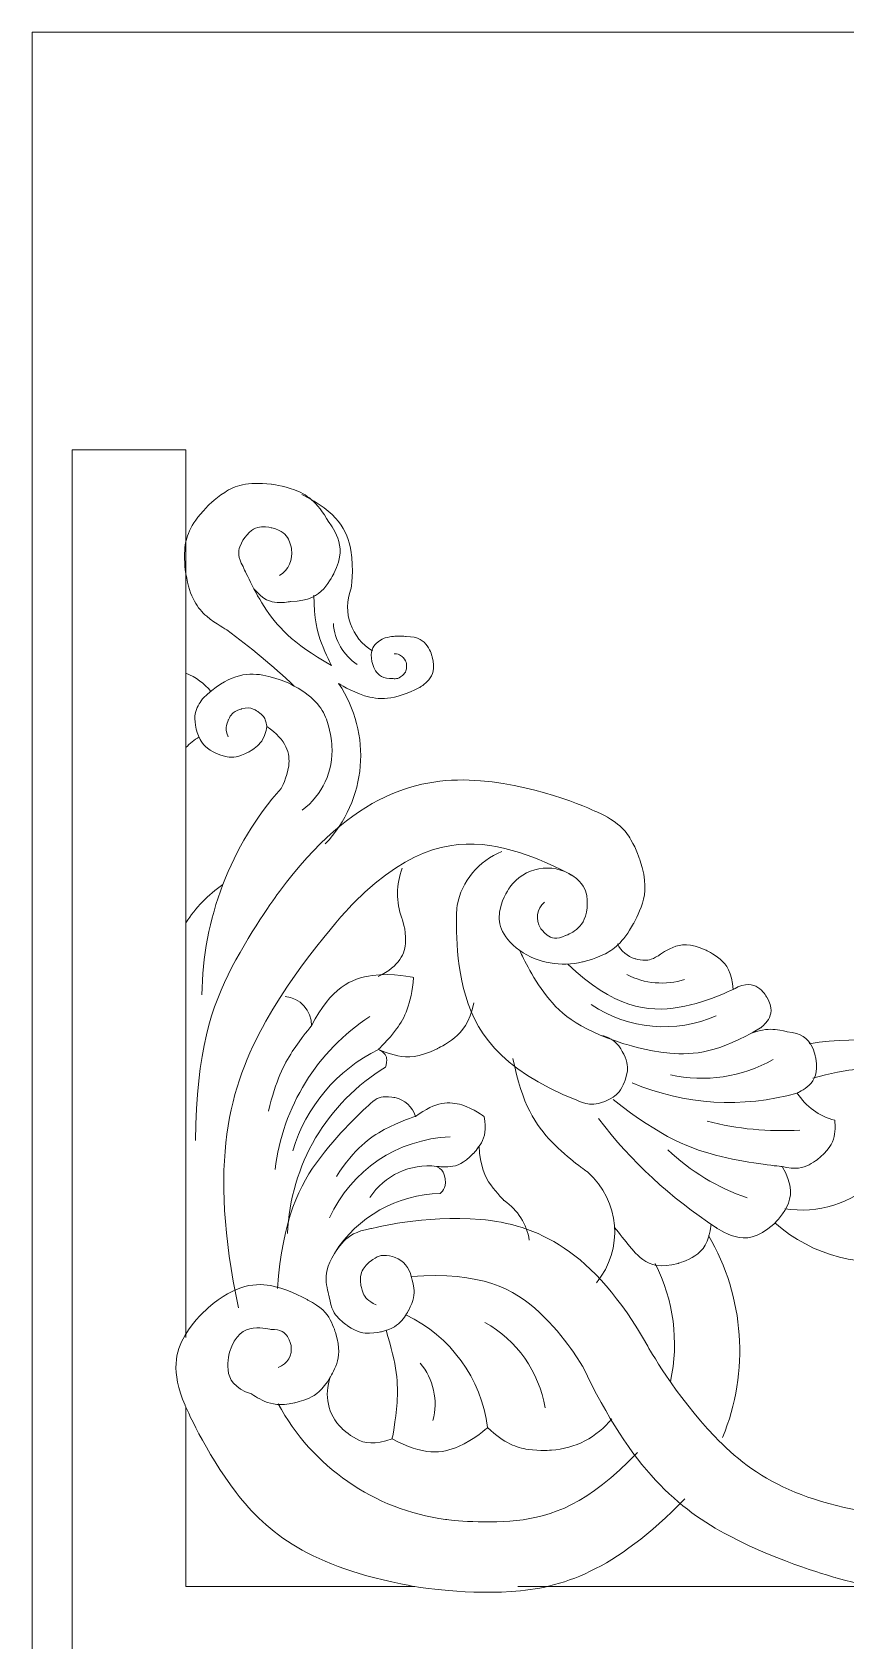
# Model space of a CAD drawing. Header units: millimetres. Extents: x 4881 to 5125, y 4052 to 4315.
# Drawn here: x 4880.7 to 4921.2, y 4235.3 to 4315.4 of the extents above; entities that cross this region are included whole.
import ezdxf

# ---------------------------------------------------------------- set-up
doc = ezdxf.new("R2010")
doc.units = ezdxf.units.MM
doc.header["$MEASUREMENT"] = 0
doc.layers.add('Layer 1', color=18, linetype='Continuous', true_color=0x000000)

msp = doc.modelspace()

# ---------------------------------------------------------------- linework, layer by layer
at = {"layer": 'Layer 1', "color": 1, "lineweight": 9, "true_color": 0xff0000}
for points, knots in [([(4880.691, 4315.415), (4880.691, 4315.415), (5124.691, 4315.415), (5124.691, 4315.415), (5124.691, 4315.415), (5124.691, 4315.415), (5124.691, 4284.915), (5124.691, 4254.415), (5124.691, 4193.415), (5124.691, 4193.415), (5124.691, 4193.415), (5124.691, 4193.415), (5063.691, 4193.415), (5002.691, 4193.415), (4880.691, 4193.415), (4880.691, 4193.415), (4880.691, 4193.415), (4880.691, 4193.415), (4880.691, 4223.915), (4880.691, 4254.415), (4880.691, 4315.415), (4880.691, 4315.415)], [0, 0, 0, 0, 0.142857, 0.142857, 0.142857, 0.285714, 0.285714, 0.285714, 0.428571, 0.428571, 0.428571, 0.571429, 0.571429, 0.571429, 0.714286, 0.714286, 0.714286, 0.857143, 0.857143, 0.857143, 1, 1, 1, 1]), ([(5056.325, 4237.97), (5056.325, 4237.97), (5077.032, 4237.97), (5077.032, 4237.97), (5077.032, 4237.97), (5077.032, 4237.97), (5077.032, 4242.806), (5077.032, 4247.643), (5077.032, 4257.317), (5077.032, 4257.317), (5077.032, 4257.317), (5077.032, 4257.317), (5078.447, 4257.317), (5079.861, 4257.317), (5082.691, 4257.317), (5082.691, 4257.317), (5082.691, 4257.317), (5082.691, 4257.317), (5082.691, 4251.065), (5082.691, 4244.813), (5082.691, 4232.31), (5082.691, 4232.31), (5082.691, 4232.31), (5082.691, 4232.31), (5076.1, 4232.31), (5069.508, 4232.31), (5056.325, 4232.31), (5056.325, 4232.31), (5056.325, 4232.31), (5056.325, 4232.31), (5012.917, 4232.31), (4969.508, 4232.31), (4882.691, 4232.31), (4882.691, 4232.31), (4882.691, 4232.31), (4882.691, 4232.31), (4882.691, 4247.883), (4882.691, 4263.457), (4882.691, 4294.603), (4882.691, 4294.603), (4882.691, 4294.603), (4882.691, 4294.603), (4884.106, 4294.603), (4885.521, 4294.603), (4888.351, 4294.603), (4888.351, 4294.603), (4888.351, 4294.603), (4888.351, 4294.603), (4888.351, 4283.547), (4888.351, 4272.49), (4888.351, 4250.378), (4888.351, 4250.378)], [0, 0, 0, 0, 0.055556, 0.055556, 0.055556, 0.111111, 0.111111, 0.111111, 0.166667, 0.166667, 0.166667, 0.222222, 0.222222, 0.222222, 0.277778, 0.277778, 0.277778, 0.333333, 0.333333, 0.333333, 0.388889, 0.388889, 0.388889, 0.444444, 0.444444, 0.444444, 0.5, 0.5, 0.5, 0.555556, 0.555556, 0.555556, 0.611111, 0.611111, 0.611111, 0.666667, 0.666667, 0.666667, 0.722222, 0.722222, 0.722222, 0.777778, 0.777778, 0.777778, 0.833333, 0.833333, 0.833333, 0.888889, 0.888889, 0.888889, 1, 1, 1, 1]), ([(4893.752, 4282.836), (4892.68, 4283.83), (4891.555, 4284.767), (4890.382, 4285.641), (4890.382, 4285.641), (4889.844, 4285.918), (4889.386, 4286.315), (4888.928, 4286.712), (4888.552, 4287.228), (4888.349, 4288.423), (4888.349, 4288.423), (4888.248, 4289.02), (4888.291, 4289.625), (4888.334, 4290.229), (4888.52, 4290.84), (4889.355, 4291.718), (4889.355, 4291.718), (4889.773, 4292.158), (4890.282, 4292.486), (4890.791, 4292.814), (4891.391, 4293.032), (4892.595, 4292.891), (4892.595, 4292.891), (4893.197, 4292.82), (4893.765, 4292.61), (4894.333, 4292.4), (4894.868, 4292.05), (4895.477, 4291.002), (4895.477, 4291.002), (4895.754, 4290.633), (4895.916, 4290.201), (4896.079, 4289.77), (4896.126, 4289.276), (4895.725, 4288.444), (4895.725, 4288.444), (4895.524, 4288.029), (4895.215, 4287.686), (4894.906, 4287.344), (4894.49, 4287.075), (4893.567, 4287.049), (4893.567, 4287.049), (4893.236, 4286.976), (4892.898, 4286.997), (4892.559, 4287.017), (4892.214, 4287.132), (4891.772, 4287.646)], [0, 0, 0, 0, 0.0625, 0.0625, 0.0625, 0.125, 0.125, 0.125, 0.1875, 0.1875, 0.1875, 0.25, 0.25, 0.25, 0.3125, 0.3125, 0.3125, 0.375, 0.375, 0.375, 0.4375, 0.4375, 0.4375, 0.5, 0.5, 0.5, 0.5625, 0.5625, 0.5625, 0.625, 0.625, 0.625, 0.6875, 0.6875, 0.6875, 0.75, 0.75, 0.75, 0.8125, 0.8125, 0.8125, 0.875, 0.875, 0.875, 1, 1, 1, 1]), ([(4897.653, 4284.588), (4896.591, 4285.213), (4896.135, 4286.514), (4896.572, 4287.667), (4896.572, 4287.667), (4896.736, 4288.637), (4896.569, 4289.602), (4896.401, 4290.567), (4895.902, 4291.528), (4894.124, 4292.371)], [0, 0, 0, 0, 0.25, 0.25, 0.25, 0.5, 0.5, 0.5, 1, 1, 1, 1]), ([(4893.019, 4288.343), (4893.462, 4288.622), (4893.696, 4289.138), (4893.613, 4289.655), (4893.613, 4289.655), (4893.572, 4289.913), (4893.455, 4290.147), (4893.338, 4290.381), (4893.147, 4290.589), (4892.638, 4290.715), (4892.638, 4290.715), (4892.384, 4290.777), (4892.123, 4290.761), (4891.863, 4290.745), (4891.596, 4290.65), (4891.282, 4290.231), (4891.282, 4290.231), (4891.125, 4290.021), (4891.038, 4289.775), (4890.951, 4289.529), (4890.934, 4289.246), (4891.197, 4288.793), (4891.197, 4288.793), (4891.64, 4287.752), (4892.248, 4286.798), (4892.856, 4285.844), (4893.628, 4284.978), (4895.597, 4283.861), (4895.597, 4283.861), (4895.318, 4284.405), (4895.103, 4284.977), (4894.889, 4285.549), (4894.739, 4286.15), (4894.721, 4287.371)], [0, 0, 0, 0, 0.083333, 0.083333, 0.083333, 0.166667, 0.166667, 0.166667, 0.25, 0.25, 0.25, 0.333333, 0.333333, 0.333333, 0.416667, 0.416667, 0.416667, 0.5, 0.5, 0.5, 0.583333, 0.583333, 0.583333, 0.666667, 0.666667, 0.666667, 0.75, 0.75, 0.75, 0.833333, 0.833333, 0.833333, 1, 1, 1, 1]), ([(4895.291, 4274.966), (4897.366, 4277.143), (4897.646, 4280.468), (4895.959, 4282.959), (4895.959, 4282.959), (4896.566, 4282.569), (4897.253, 4282.355), (4897.94, 4282.142), (4898.708, 4282.104), (4899.992, 4282.76), (4899.992, 4282.76), (4900.256, 4282.915), (4900.454, 4283.148), (4900.651, 4283.382), (4900.78, 4283.693), (4900.625, 4284.286), (4900.625, 4284.286), (4900.547, 4284.583), (4900.375, 4284.836), (4900.204, 4285.088), (4899.939, 4285.297), (4899.326, 4285.307), (4899.326, 4285.307), (4899.15, 4285.321), (4898.973, 4285.322), (4898.797, 4285.323), (4898.62, 4285.311), (4898.275, 4285.236), (4898.275, 4285.236), (4898.036, 4285.145), (4897.848, 4284.975), (4897.659, 4284.804), (4897.52, 4284.555), (4897.618, 4284.054), (4897.618, 4284.054), (4897.667, 4283.803), (4897.802, 4283.588), (4897.938, 4283.373), (4898.16, 4283.194), (4898.67, 4283.205), (4898.67, 4283.205), (4898.755, 4283.197), (4898.839, 4283.207), (4898.923, 4283.217), (4899.006, 4283.245), (4899.134, 4283.356), (4899.134, 4283.356), (4899.198, 4283.412), (4899.248, 4283.48), (4899.299, 4283.547), (4899.338, 4283.627), (4899.345, 4283.796), (4899.345, 4283.796), (4899.349, 4283.88), (4899.336, 4283.964), (4899.322, 4284.047), (4899.291, 4284.13), (4899.175, 4284.253), (4899.175, 4284.253), (4899.116, 4284.314), (4899.047, 4284.362), (4898.977, 4284.41), (4898.896, 4284.445), (4898.727, 4284.446)], [0, 0, 0, 0, 0.045455, 0.045455, 0.045455, 0.090909, 0.090909, 0.090909, 0.136364, 0.136364, 0.136364, 0.181818, 0.181818, 0.181818, 0.227273, 0.227273, 0.227273, 0.272727, 0.272727, 0.272727, 0.318182, 0.318182, 0.318182, 0.363636, 0.363636, 0.363636, 0.409091, 0.409091, 0.409091, 0.454545, 0.454545, 0.454545, 0.5, 0.5, 0.5, 0.545455, 0.545455, 0.545455, 0.590909, 0.590909, 0.590909, 0.636364, 0.636364, 0.636364, 0.681818, 0.681818, 0.681818, 0.727273, 0.727273, 0.727273, 0.772727, 0.772727, 0.772727, 0.818182, 0.818182, 0.818182, 0.863636, 0.863636, 0.863636, 0.909091, 0.909091, 0.909091, 1, 1, 1, 1]), ([(4894.147, 4276.654), (4895.151, 4277.401), (4895.708, 4278.604), (4895.628, 4279.852), (4895.628, 4279.852), (4895.588, 4280.477), (4895.392, 4281.069), (4895.195, 4281.662), (4894.843, 4282.223), (4893.752, 4282.836), (4893.752, 4282.836), (4893.008, 4283.239), (4892.177, 4283.379), (4891.347, 4283.52), (4890.429, 4283.398), (4889.205, 4282.23), (4889.205, 4282.23), (4889.033, 4282.013), (4888.916, 4281.762), (4888.799, 4281.511), (4888.737, 4281.227), (4888.869, 4280.688), (4888.869, 4280.688), (4888.936, 4280.419), (4889.062, 4280.173), (4889.189, 4279.926), (4889.376, 4279.703), (4889.882, 4279.478), (4889.882, 4279.478), (4890.136, 4279.365), (4890.408, 4279.314), (4890.68, 4279.263), (4890.971, 4279.274), (4891.46, 4279.536), (4891.46, 4279.536), (4891.704, 4279.668), (4891.911, 4279.852), (4892.118, 4280.035), (4892.288, 4280.272), (4892.38, 4280.819)], [0, 0, 0, 0, 0.071429, 0.071429, 0.071429, 0.142857, 0.142857, 0.142857, 0.214286, 0.214286, 0.214286, 0.285714, 0.285714, 0.285714, 0.357143, 0.357143, 0.357143, 0.428571, 0.428571, 0.428571, 0.5, 0.5, 0.5, 0.571429, 0.571429, 0.571429, 0.642857, 0.642857, 0.642857, 0.714286, 0.714286, 0.714286, 0.785714, 0.785714, 0.785714, 0.857143, 0.857143, 0.857143, 1, 1, 1, 1]), ([(4889.152, 4267.45), (4889.182, 4271.239), (4890.583, 4274.892), (4893.093, 4277.732), (4893.093, 4277.732), (4893.398, 4278.261), (4893.473, 4278.862), (4893.548, 4279.463), (4893.393, 4280.137), (4892.38, 4280.819), (4892.38, 4280.819), (4892.366, 4280.966), (4892.32, 4281.107), (4892.274, 4281.247), (4892.196, 4281.38), (4891.953, 4281.549), (4891.953, 4281.549), (4891.832, 4281.634), (4891.695, 4281.69), (4891.558, 4281.745), (4891.406, 4281.772), (4891.12, 4281.696), (4891.12, 4281.696), (4890.977, 4281.658), (4890.846, 4281.589), (4890.715, 4281.521), (4890.596, 4281.422), (4890.469, 4281.155), (4890.469, 4281.155), (4890.406, 4281.021), (4890.373, 4280.877), (4890.341, 4280.733), (4890.34, 4280.578), (4890.462, 4280.309)], [0, 0, 0, 0, 0.083333, 0.083333, 0.083333, 0.166667, 0.166667, 0.166667, 0.25, 0.25, 0.25, 0.333333, 0.333333, 0.333333, 0.416667, 0.416667, 0.416667, 0.5, 0.5, 0.5, 0.583333, 0.583333, 0.583333, 0.666667, 0.666667, 0.666667, 0.75, 0.75, 0.75, 0.833333, 0.833333, 0.833333, 1, 1, 1, 1]), ([(4904.984, 4269.653), (4905.904, 4269.035), (4907.039, 4268.829), (4908.117, 4269.086), (4908.117, 4269.086), (4908.656, 4269.214), (4909.156, 4269.452), (4909.655, 4269.69), (4910.116, 4270.037), (4910.658, 4271.004), (4910.658, 4271.004), (4910.929, 4271.487), (4911.093, 4272.016), (4911.257, 4272.544), (4911.314, 4273.118), (4910.971, 4274.172), (4910.971, 4274.172), (4910.8, 4274.699), (4910.523, 4275.178), (4910.245, 4275.657), (4909.862, 4276.088), (4908.855, 4276.551), (4908.855, 4276.551), (4906.081, 4277.868), (4903.036, 4278.115), (4899.992, 4278.361), (4896.677, 4277.538), (4893.017, 4272.605), (4893.017, 4272.605), (4891.681, 4270.81), (4890.647, 4268.828), (4889.613, 4266.845), (4888.881, 4264.674), (4888.835, 4260.199)], [0, 0, 0, 0, 0.083333, 0.083333, 0.083333, 0.166667, 0.166667, 0.166667, 0.25, 0.25, 0.25, 0.333333, 0.333333, 0.333333, 0.416667, 0.416667, 0.416667, 0.5, 0.5, 0.5, 0.583333, 0.583333, 0.583333, 0.666667, 0.666667, 0.666667, 0.75, 0.75, 0.75, 0.833333, 0.833333, 0.833333, 1, 1, 1, 1]), ([(4906.216, 4272.07), (4905.837, 4271.748), (4905.752, 4271.196), (4906.018, 4270.776), (4906.018, 4270.776), (4906.151, 4270.566), (4906.351, 4270.421), (4906.551, 4270.275), (4906.818, 4270.195), (4907.271, 4270.4), (4907.271, 4270.4), (4907.562, 4270.515), (4907.809, 4270.705), (4908.057, 4270.894), (4908.261, 4271.159), (4908.335, 4271.779), (4908.335, 4271.779), (4908.373, 4272.089), (4908.323, 4272.397), (4908.274, 4272.705), (4908.139, 4273.01), (4907.629, 4273.371), (4907.629, 4273.371), (4905.874, 4274.427), (4903.874, 4274.819), (4901.874, 4275.212), (4899.629, 4274.941), (4896.728, 4272.051), (4896.728, 4272.051), (4894.159, 4269.364), (4892.336, 4266.133), (4890.513, 4262.901), (4889.436, 4259.124), (4890.97, 4251.851)], [0, 0, 0, 0, 0.083333, 0.083333, 0.083333, 0.166667, 0.166667, 0.166667, 0.25, 0.25, 0.25, 0.333333, 0.333333, 0.333333, 0.416667, 0.416667, 0.416667, 0.5, 0.5, 0.5, 0.583333, 0.583333, 0.583333, 0.666667, 0.666667, 0.666667, 0.75, 0.75, 0.75, 0.833333, 0.833333, 0.833333, 1, 1, 1, 1]), ([(4904.097, 4274.586), (4902.937, 4274.134), (4902.092, 4273.117), (4901.861, 4271.893), (4901.861, 4271.893), (4901.674, 4269.793), (4902.186, 4267.757), (4902.699, 4265.721), (4903.911, 4263.749), (4907.831, 4262.194), (4907.831, 4262.194), (4908.048, 4262.089), (4908.282, 4262.032), (4908.516, 4261.975), (4908.766, 4261.965), (4909.215, 4262.139), (4909.215, 4262.139), (4909.44, 4262.227), (4909.642, 4262.358), (4909.843, 4262.49), (4910.021, 4262.666), (4910.201, 4263.114), (4910.201, 4263.114), (4910.29, 4263.337), (4910.332, 4263.574), (4910.373, 4263.811), (4910.366, 4264.062), (4910.162, 4264.499), (4910.162, 4264.499), (4910.06, 4264.717), (4909.915, 4264.909), (4909.77, 4265.101), (4909.582, 4265.267), (4909.124, 4265.416)], [0, 0, 0, 0, 0.083333, 0.083333, 0.083333, 0.166667, 0.166667, 0.166667, 0.25, 0.25, 0.25, 0.333333, 0.333333, 0.333333, 0.416667, 0.416667, 0.416667, 0.5, 0.5, 0.5, 0.583333, 0.583333, 0.583333, 0.666667, 0.666667, 0.666667, 0.75, 0.75, 0.75, 0.833333, 0.833333, 0.833333, 1, 1, 1, 1]), ([(4907.629, 4273.371), (4906.601, 4274.068), (4905.207, 4273.818), (4904.488, 4272.806), (4904.488, 4272.806), (4904.128, 4272.3), (4904.003, 4271.697), (4903.878, 4271.094), (4903.988, 4270.394), (4904.984, 4269.653), (4904.984, 4269.653), (4905.47, 4268.55), (4906.179, 4267.577), (4906.889, 4266.605), (4907.822, 4265.763), (4910.118, 4265.026), (4910.118, 4265.026), (4911.265, 4264.657), (4912.464, 4264.543), (4913.662, 4264.429), (4914.912, 4264.57), (4916.986, 4265.799), (4916.986, 4265.799), (4917.22, 4265.976), (4917.372, 4266.225), (4917.524, 4266.475), (4917.593, 4266.797), (4917.309, 4267.311), (4917.309, 4267.311), (4917.166, 4267.568), (4916.941, 4267.754), (4916.715, 4267.939), (4916.406, 4268.053), (4915.856, 4267.843), (4915.856, 4267.843), (4914.471, 4267.089), (4912.921, 4266.828), (4911.371, 4266.567), (4909.655, 4266.798), (4907.38, 4268.982)], [0, 0, 0, 0, 0.071429, 0.071429, 0.071429, 0.142857, 0.142857, 0.142857, 0.214286, 0.214286, 0.214286, 0.285714, 0.285714, 0.285714, 0.357143, 0.357143, 0.357143, 0.428571, 0.428571, 0.428571, 0.5, 0.5, 0.5, 0.571429, 0.571429, 0.571429, 0.642857, 0.642857, 0.642857, 0.714286, 0.714286, 0.714286, 0.785714, 0.785714, 0.785714, 0.857143, 0.857143, 0.857143, 1, 1, 1, 1]), ([(4899.127, 4273.755), (4898.817, 4272.955), (4898.812, 4272.069), (4899.116, 4271.267), (4899.116, 4271.267), (4899.322, 4270.704), (4899.297, 4270.108), (4899.272, 4269.512), (4899.016, 4268.883), (4897.933, 4268.364)], [0, 0, 0, 0, 0.25, 0.25, 0.25, 0.5, 0.5, 0.5, 1, 1, 1, 1]), ([(4909.849, 4269.994), (4910.026, 4269.633), (4910.345, 4269.363), (4910.73, 4269.248), (4910.73, 4269.248), (4910.922, 4269.191), (4911.122, 4269.175), (4911.322, 4269.159), (4911.53, 4269.184), (4911.875, 4269.388), (4911.875, 4269.388), (4912.213, 4269.653), (4912.61, 4269.812), (4913.008, 4269.972), (4913.464, 4270.028), (4914.248, 4269.678), (4914.248, 4269.678), (4914.639, 4269.503), (4914.967, 4269.227), (4915.294, 4268.951), (4915.557, 4268.573), (4915.615, 4267.718)], [0, 0, 0, 0, 0.125, 0.125, 0.125, 0.25, 0.25, 0.25, 0.375, 0.375, 0.375, 0.5, 0.5, 0.5, 0.625, 0.625, 0.625, 0.75, 0.75, 0.75, 1, 1, 1, 1]), ([(4893.41, 4255.558), (4893.549, 4258.964), (4895.386, 4262.077), (4898.298, 4263.849), (4898.298, 4263.849), (4898.365, 4264.02), (4898.359, 4264.202), (4898.353, 4264.385), (4898.274, 4264.578), (4897.94, 4264.729), (4897.94, 4264.729), (4898.443, 4265.199), (4898.85, 4265.754), (4899.258, 4266.308), (4899.57, 4266.947), (4899.693, 4268.318), (4899.693, 4268.318), (4898.669, 4268.546), (4897.634, 4268.413), (4896.599, 4268.279), (4895.552, 4267.784), (4894.609, 4265.911)], [0, 0, 0, 0, 0.125, 0.125, 0.125, 0.25, 0.25, 0.25, 0.375, 0.375, 0.375, 0.5, 0.5, 0.5, 0.625, 0.625, 0.625, 0.75, 0.75, 0.75, 1, 1, 1, 1]), ([(4893.29, 4267.373), (4894.041, 4267.299), (4894.612, 4266.665), (4894.609, 4265.911), (4894.609, 4265.911), (4894.094, 4265.292), (4893.653, 4264.619), (4893.212, 4263.946), (4892.845, 4263.218), (4892.464, 4261.653)], [0, 0, 0, 0, 0.25, 0.25, 0.25, 0.5, 0.5, 0.5, 1, 1, 1, 1]), ([(4893.671, 4259.68), (4894.334, 4261.881), (4895.88, 4263.709), (4897.94, 4264.729), (4897.94, 4264.729), (4898.406, 4264.515), (4898.908, 4264.411), (4899.409, 4264.307), (4899.947, 4264.312), (4900.869, 4264.762), (4900.869, 4264.762), (4901.331, 4264.986), (4901.73, 4265.308), (4902.128, 4265.63), (4902.465, 4266.049), (4902.702, 4267.048)], [0, 0, 0, 0, 0.166667, 0.166667, 0.166667, 0.333333, 0.333333, 0.333333, 0.5, 0.5, 0.5, 0.666667, 0.666667, 0.666667, 1, 1, 1, 1]), ([(4910.581, 4263.064), (4913.187, 4261.964), (4916.089, 4261.784), (4918.811, 4262.555), (4918.811, 4262.555), (4919.142, 4262.703), (4919.403, 4262.954), (4919.664, 4263.204), (4919.854, 4263.557), (4919.736, 4264.274), (4919.736, 4264.274), (4919.677, 4264.632), (4919.501, 4264.948), (4919.326, 4265.264), (4919.034, 4265.538), (4918.311, 4265.607), (4918.311, 4265.607), (4918.016, 4265.685), (4917.713, 4265.718), (4917.411, 4265.751), (4917.1, 4265.74), (4916.523, 4265.544)], [0, 0, 0, 0, 0.125, 0.125, 0.125, 0.25, 0.25, 0.25, 0.375, 0.375, 0.375, 0.5, 0.5, 0.5, 0.625, 0.625, 0.625, 0.75, 0.75, 0.75, 1, 1, 1, 1]), ([(4908.812, 4253.104), (4910.167, 4254.764), (4909.975, 4257.194), (4908.371, 4258.615), (4908.371, 4258.615), (4907.405, 4259.279), (4906.587, 4260.119), (4905.77, 4260.959), (4905.101, 4261.976), (4904.646, 4264.277)], [0, 0, 0, 0, 0.25, 0.25, 0.25, 0.5, 0.5, 0.5, 1, 1, 1, 1]), ([(4935.399, 4245.29), (4937.438, 4251.201), (4934.78, 4257.701), (4929.178, 4260.477), (4929.178, 4260.477), (4927.976, 4261.818), (4926.447, 4262.762), (4924.919, 4263.706), (4923.065, 4264.253), (4919.59, 4263.304)], [0, 0, 0, 0, 0.25, 0.25, 0.25, 0.5, 0.5, 0.5, 1, 1, 1, 1]), ([(4899.792, 4261.394), (4899.638, 4261.868), (4899.245, 4262.225), (4898.759, 4262.333), (4898.759, 4262.333), (4898.516, 4262.386), (4898.268, 4262.374), (4898.02, 4262.362), (4897.767, 4262.283), (4897.427, 4261.919), (4897.427, 4261.919), (4896.112, 4260.75), (4895.05, 4259.35), (4893.988, 4257.949), (4893.178, 4256.317), (4892.912, 4252.809)], [0, 0, 0, 0, 0.166667, 0.166667, 0.166667, 0.333333, 0.333333, 0.333333, 0.5, 0.5, 0.5, 0.666667, 0.666667, 0.666667, 1, 1, 1, 1]), ([(4948.585, 4239.518), (4947.01, 4239.987), (4945.845, 4241.322), (4945.592, 4242.946), (4945.592, 4242.946), (4945.593, 4243.365), (4945.727, 4243.762), (4945.861, 4244.159), (4946.128, 4244.532), (4946.922, 4244.808), (4946.922, 4244.808), (4947.318, 4244.945), (4947.737, 4244.95), (4948.155, 4244.955), (4948.596, 4244.827), (4949.119, 4244.17), (4949.119, 4244.17), (4949.424, 4243.57), (4949.897, 4243.096), (4950.371, 4242.622), (4951.014, 4242.273), (4952.351, 4242.416), (4952.351, 4242.416), (4952.241, 4242.414), (4952.132, 4242.434), (4952.024, 4242.454), (4951.917, 4242.496), (4951.76, 4242.651), (4951.76, 4242.651), (4951.682, 4242.728), (4951.62, 4242.82), (4951.559, 4242.911), (4951.515, 4243.017), (4951.516, 4243.238), (4951.516, 4243.238), (4951.516, 4243.348), (4951.539, 4243.456), (4951.562, 4243.564), (4951.607, 4243.669), (4951.765, 4243.822), (4951.765, 4243.822), (4951.844, 4243.899), (4951.938, 4243.958), (4952.031, 4244.017), (4952.138, 4244.059), (4952.358, 4244.052), (4952.358, 4244.052), (4953.639, 4244.06), (4954.864, 4244.424), (4956.089, 4244.787), (4957.258, 4245.506), (4958.426, 4247.786), (4958.426, 4247.786), (4959.01, 4248.926), (4959.253, 4250.181), (4959.496, 4251.435), (4959.397, 4252.804), (4957.913, 4254.893), (4957.913, 4254.893), (4956.049, 4256.835), (4953.895, 4258.449), (4951.742, 4260.064), (4949.3, 4261.35), (4943.987, 4262.224), (4943.987, 4262.224), (4942.448, 4261.403), (4941.243, 4260.15), (4940.038, 4258.897), (4939.167, 4257.214), (4939.607, 4253.754), (4939.607, 4253.754), (4939.761, 4251.345), (4939.327, 4248.973), (4938.893, 4246.601), (4937.871, 4244.265), (4934.127, 4241.218), (4934.127, 4241.218), (4932.255, 4239.695), (4930.072, 4238.671), (4927.888, 4237.648), (4925.393, 4237.125), (4920.739, 4238.405), (4920.739, 4238.405), (4917.968, 4239.152), (4915.431, 4240.488), (4912.893, 4241.824), (4910.587, 4243.749), (4908.123, 4248.931), (4908.123, 4248.931), (4907.243, 4250.434), (4905.974, 4251.62), (4904.705, 4252.806), (4903.047, 4253.675), (4899.575, 4253.409), (4899.575, 4253.409), (4899.672, 4253.129), (4899.709, 4252.834), (4899.745, 4252.54), (4899.72, 4252.231), (4899.438, 4251.709), (4899.438, 4251.709), (4899.297, 4251.448), (4899.103, 4251.223), (4898.91, 4250.997), (4898.665, 4250.808), (4898.089, 4250.665), (4898.089, 4250.665), (4897.801, 4250.593), (4897.505, 4250.584), (4897.208, 4250.575), (4896.903, 4250.629), (4896.409, 4250.958), (4896.409, 4250.958), (4896.162, 4251.123), (4895.956, 4251.336), (4895.749, 4251.549), (4895.583, 4251.81), (4895.494, 4252.397), (4895.494, 4252.397), (4895.379, 4252.761), (4895.346, 4253.14), (4895.312, 4253.52), (4895.36, 4253.916), (4895.757, 4254.568), (4895.757, 4254.568), (4895.955, 4254.893), (4896.219, 4255.169), (4896.482, 4255.444), (4896.812, 4255.668), (4897.563, 4255.798), (4897.563, 4255.798), (4900.259, 4256.506), (4903.025, 4256.257), (4905.791, 4256.008), (4908.626, 4254.802), (4911.358, 4249.943), (4911.358, 4249.943), (4912.744, 4247.474), (4914.703, 4245.437), (4916.661, 4243.4), (4919.193, 4241.794), (4924.842, 4241.398), (4924.842, 4241.398), (4926.86, 4241.348), (4928.794, 4241.906), (4930.727, 4242.464), (4932.576, 4243.631), (4934.218, 4247.32), (4934.218, 4247.32), (4934.406, 4248.161), (4934.368, 4249.02), (4934.33, 4249.88), (4934.065, 4250.757), (4932.821, 4251.95), (4932.821, 4251.95), (4932.199, 4252.547), (4931.444, 4252.959), (4930.69, 4253.372), (4929.802, 4253.6), (4928.137, 4253.154), (4928.137, 4253.154), (4927.487, 4253.119), (4926.842, 4253.206), (4926.197, 4253.294), (4925.558, 4253.503), (4924.548, 4254.325), (4924.548, 4254.325), (4925.314, 4254.841), (4926.169, 4255.187), (4927.025, 4255.534), (4927.969, 4255.711), (4929.771, 4255.307), (4929.771, 4255.307), (4930.671, 4255.106), (4931.511, 4254.722), (4932.35, 4254.339), (4933.128, 4253.775), (4934.073, 4252.189)], [0, 0, 0, 0, 0.016667, 0.016667, 0.016667, 0.033333, 0.033333, 0.033333, 0.05, 0.05, 0.05, 0.066667, 0.066667, 0.066667, 0.083333, 0.083333, 0.083333, 0.1, 0.1, 0.1, 0.116667, 0.116667, 0.116667, 0.133333, 0.133333, 0.133333, 0.15, 0.15, 0.15, 0.166667, 0.166667, 0.166667, 0.183333, 0.183333, 0.183333, 0.2, 0.2, 0.2, 0.216667, 0.216667, 0.216667, 0.233333, 0.233333, 0.233333, 0.25, 0.25, 0.25, 0.266667, 0.266667, 0.266667, 0.283333, 0.283333, 0.283333, 0.3, 0.3, 0.3, 0.316667, 0.316667, 0.316667, 0.333333, 0.333333, 0.333333, 0.35, 0.35, 0.35, 0.366667, 0.366667, 0.366667, 0.383333, 0.383333, 0.383333, 0.4, 0.4, 0.4, 0.416667, 0.416667, 0.416667, 0.433333, 0.433333, 0.433333, 0.45, 0.45, 0.45, 0.466667, 0.466667, 0.466667, 0.483333, 0.483333, 0.483333, 0.5, 0.5, 0.5, 0.516667, 0.516667, 0.516667, 0.533333, 0.533333, 0.533333, 0.55, 0.55, 0.55, 0.566667, 0.566667, 0.566667, 0.583333, 0.583333, 0.583333, 0.6, 0.6, 0.6, 0.616667, 0.616667, 0.616667, 0.633333, 0.633333, 0.633333, 0.65, 0.65, 0.65, 0.666667, 0.666667, 0.666667, 0.683333, 0.683333, 0.683333, 0.7, 0.7, 0.7, 0.716667, 0.716667, 0.716667, 0.733333, 0.733333, 0.733333, 0.75, 0.75, 0.75, 0.766667, 0.766667, 0.766667, 0.783333, 0.783333, 0.783333, 0.8, 0.8, 0.8, 0.816667, 0.816667, 0.816667, 0.833333, 0.833333, 0.833333, 0.85, 0.85, 0.85, 0.866667, 0.866667, 0.866667, 0.883333, 0.883333, 0.883333, 0.9, 0.9, 0.9, 0.916667, 0.916667, 0.916667, 0.933333, 0.933333, 0.933333, 0.95, 0.95, 0.95, 0.966667, 0.966667, 0.966667, 1, 1, 1, 1]), ([(4895.756, 4254.568), (4896.887, 4256.392), (4898.872, 4257.514), (4901.018, 4257.546), (4901.018, 4257.546), (4901.115, 4257.639), (4901.187, 4257.753), (4901.259, 4257.867), (4901.306, 4258), (4901.271, 4258.268), (4901.271, 4258.268), (4901.254, 4258.401), (4901.205, 4258.527), (4901.157, 4258.652), (4901.078, 4258.77), (4900.843, 4258.902), (4900.843, 4258.902), (4901.181, 4258.854), (4901.519, 4258.889), (4901.858, 4258.924), (4902.198, 4259.043), (4902.668, 4259.538), (4902.668, 4259.538), (4902.903, 4259.786), (4903.07, 4260.082), (4903.238, 4260.379), (4903.339, 4260.725), (4903.207, 4261.394), (4903.207, 4261.394), (4902.7, 4261.771), (4902.1, 4261.96), (4901.499, 4262.149), (4900.806, 4262.149), (4899.792, 4261.394), (4899.792, 4261.394), (4898.986, 4261.13), (4898.236, 4260.735), (4897.486, 4260.339), (4896.792, 4259.813), (4895.85, 4258.402)], [0, 0, 0, 0, 0.071429, 0.071429, 0.071429, 0.142857, 0.142857, 0.142857, 0.214286, 0.214286, 0.214286, 0.285714, 0.285714, 0.285714, 0.357143, 0.357143, 0.357143, 0.428571, 0.428571, 0.428571, 0.5, 0.5, 0.5, 0.571429, 0.571429, 0.571429, 0.642857, 0.642857, 0.642857, 0.714286, 0.714286, 0.714286, 0.785714, 0.785714, 0.785714, 0.857143, 0.857143, 0.857143, 1, 1, 1, 1]), ([(4918.811, 4262.555), (4919.235, 4261.878), (4919.905, 4261.393), (4920.681, 4261.2), (4920.681, 4261.2), (4920.717, 4260.856), (4920.668, 4260.513), (4920.62, 4260.17), (4920.486, 4259.829), (4919.966, 4259.37), (4919.966, 4259.37), (4919.706, 4259.141), (4919.398, 4258.982), (4919.09, 4258.824), (4918.735, 4258.735), (4918.06, 4258.894), (4918.06, 4258.894), (4916.525, 4259.031), (4915.026, 4259.389), (4913.526, 4259.746), (4912.062, 4260.326), (4909.635, 4262.226)], [0, 0, 0, 0, 0.125, 0.125, 0.125, 0.25, 0.25, 0.25, 0.375, 0.375, 0.375, 0.5, 0.5, 0.5, 0.625, 0.625, 0.625, 0.75, 0.75, 0.75, 1, 1, 1, 1]), ([(4908.911, 4261.279), (4910.536, 4259.156), (4912.51, 4257.325), (4914.75, 4255.864), (4914.75, 4255.864), (4915.191, 4255.545), (4915.713, 4255.403), (4916.235, 4255.261), (4916.838, 4255.295), (4917.64, 4256.03), (4917.64, 4256.03), (4918.041, 4256.397), (4918.285, 4256.88), (4918.53, 4257.362), (4918.618, 4257.96), (4918.06, 4258.894)], [0, 0, 0, 0, 0.166667, 0.166667, 0.166667, 0.333333, 0.333333, 0.333333, 0.5, 0.5, 0.5, 0.666667, 0.666667, 0.666667, 1, 1, 1, 1]), ([(4905.46, 4255.224), (4905.329, 4256.023), (4904.88, 4256.734), (4904.214, 4257.193), (4904.214, 4257.193), (4903.839, 4257.552), (4903.54, 4257.976), (4903.24, 4258.399), (4903.016, 4258.887), (4902.957, 4259.922)], [0, 0, 0, 0, 0.25, 0.25, 0.25, 0.5, 0.5, 0.5, 1, 1, 1, 1]), ([(4918.187, 4256.79), (4919.84, 4256.533), (4921.519, 4257.052), (4922.737, 4258.2), (4922.737, 4258.2), (4923.099, 4258.663), (4923.583, 4258.992), (4924.068, 4259.322), (4924.676, 4259.518), (4925.804, 4259.192), (4925.804, 4259.192), (4927.277, 4259.042), (4928.692, 4258.606), (4930.107, 4258.17), (4931.464, 4257.45), (4933.365, 4255.179)], [0, 0, 0, 0, 0.166667, 0.166667, 0.166667, 0.333333, 0.333333, 0.333333, 0.5, 0.5, 0.5, 0.666667, 0.666667, 0.666667, 1, 1, 1, 1]), ([(4909.707, 4255.858), (4909.96, 4255.54), (4910.216, 4255.223), (4910.473, 4254.908), (4910.473, 4254.908), (4910.748, 4254.532), (4911.124, 4254.26), (4911.501, 4253.988), (4911.979, 4253.821), (4912.878, 4254.068), (4912.878, 4254.068), (4913.327, 4254.191), (4913.715, 4254.447), (4914.102, 4254.703), (4914.428, 4255.091), (4914.516, 4256.019)], [0, 0, 0, 0, 0.166667, 0.166667, 0.166667, 0.333333, 0.333333, 0.333333, 0.5, 0.5, 0.5, 0.666667, 0.666667, 0.666667, 1, 1, 1, 1]), ([(4899.575, 4253.409), (4899.493, 4253.847), (4899.187, 4254.211), (4898.769, 4254.366), (4898.769, 4254.366), (4898.56, 4254.444), (4898.338, 4254.464), (4898.117, 4254.484), (4897.882, 4254.447), (4897.534, 4254.168), (4897.534, 4254.168), (4897.359, 4254.029), (4897.228, 4253.849), (4897.096, 4253.67), (4897.008, 4253.45), (4897.067, 4253.007), (4897.067, 4253.007), (4897.097, 4252.786), (4897.183, 4252.581), (4897.269, 4252.376), (4897.412, 4252.187), (4897.822, 4252.01)], [0, 0, 0, 0, 0.125, 0.125, 0.125, 0.25, 0.25, 0.25, 0.375, 0.375, 0.375, 0.5, 0.5, 0.5, 0.625, 0.625, 0.625, 0.75, 0.75, 0.75, 1, 1, 1, 1]), ([(4892.952, 4248.887), (4893.405, 4249.045), (4893.674, 4249.509), (4893.587, 4249.98), (4893.587, 4249.98), (4893.543, 4250.216), (4893.417, 4250.418), (4893.29, 4250.62), (4893.082, 4250.788), (4892.603, 4250.773), (4892.603, 4250.773), (4892.161, 4250.901), (4891.709, 4250.84), (4891.257, 4250.779), (4890.795, 4250.529), (4890.527, 4249.65), (4890.527, 4249.65), (4890.394, 4249.21), (4890.449, 4248.757), (4890.503, 4248.304), (4890.747, 4247.839), (4891.623, 4247.56), (4891.623, 4247.56), (4891.934, 4247.341), (4892.284, 4247.191), (4892.633, 4247.042), (4893.021, 4246.963), (4893.765, 4247.121), (4893.765, 4247.121), (4894.137, 4247.2), (4894.484, 4247.355), (4894.832, 4247.509), (4895.154, 4247.74), (4895.544, 4248.393), (4895.544, 4248.393), (4895.739, 4248.719), (4895.862, 4249.079), (4895.985, 4249.438), (4896.035, 4249.831), (4895.822, 4250.561), (4895.822, 4250.561), (4895.715, 4250.926), (4895.535, 4251.261), (4895.355, 4251.596), (4895.102, 4251.9), (4894.421, 4252.24), (4894.421, 4252.24), (4893.638, 4252.722), (4892.745, 4252.924), (4891.852, 4253.126), (4890.849, 4253.048), (4889.454, 4251.851), (4889.454, 4251.851), (4888.756, 4251.252), (4888.291, 4250.463), (4887.826, 4249.675), (4887.595, 4248.695), (4888.308, 4247.001), (4888.308, 4247.001), (4889.309, 4244.661), (4890.86, 4242.647), (4892.41, 4240.634), (4894.511, 4238.948), (4899.515, 4238.012), (4899.515, 4238.012), (4902.017, 4237.544), (4904.552, 4237.715), (4907.088, 4237.886), (4909.657, 4238.696), (4913.215, 4242.337)], [0, 0, 0, 0, 0.041667, 0.041667, 0.041667, 0.083333, 0.083333, 0.083333, 0.125, 0.125, 0.125, 0.166667, 0.166667, 0.166667, 0.208333, 0.208333, 0.208333, 0.25, 0.25, 0.25, 0.291667, 0.291667, 0.291667, 0.333333, 0.333333, 0.333333, 0.375, 0.375, 0.375, 0.416667, 0.416667, 0.416667, 0.458333, 0.458333, 0.458333, 0.5, 0.5, 0.5, 0.541667, 0.541667, 0.541667, 0.583333, 0.583333, 0.583333, 0.625, 0.625, 0.625, 0.666667, 0.666667, 0.666667, 0.708333, 0.708333, 0.708333, 0.75, 0.75, 0.75, 0.791667, 0.791667, 0.791667, 0.833333, 0.833333, 0.833333, 0.875, 0.875, 0.875, 0.916667, 0.916667, 0.916667, 1, 1, 1, 1]), ([(4909.57, 4246.321), (4908.829, 4245.408), (4907.743, 4244.843), (4906.57, 4244.761), (4906.57, 4244.761), (4905.984, 4244.719), (4905.402, 4244.801), (4904.82, 4244.882), (4904.243, 4245.086), (4903.382, 4245.887), (4903.382, 4245.887), (4902.732, 4245.293), (4901.928, 4244.94), (4901.124, 4244.587), (4900.166, 4244.475), (4898.626, 4245.328), (4898.626, 4245.328), (4898.805, 4246.228), (4898.869, 4247.143), (4898.932, 4248.058), (4898.88, 4248.988), (4898.32, 4250.736)], [0, 0, 0, 0, 0.125, 0.125, 0.125, 0.25, 0.25, 0.25, 0.375, 0.375, 0.375, 0.5, 0.5, 0.5, 0.625, 0.625, 0.625, 0.75, 0.75, 0.75, 1, 1, 1, 1]), ([(4895.544, 4248.393), (4895.219, 4247.515), (4895.435, 4246.529), (4896.099, 4245.869), (4896.099, 4245.869), (4896.431, 4245.539), (4896.844, 4245.321), (4897.256, 4245.103), (4897.75, 4244.997), (4898.626, 4245.328)], [0, 0, 0, 0, 0.25, 0.25, 0.25, 0.5, 0.5, 0.5, 1, 1, 1, 1]), ([(4888.351, 4246.916), (4888.351, 4246.916), (4888.351, 4237.97), (4888.351, 4237.97), (4888.351, 4237.97), (4888.351, 4237.97), (4891.201, 4237.97), (4894.051, 4237.97), (4899.751, 4237.97), (4899.751, 4237.97)], [0, 0, 0, 0, 0.25, 0.25, 0.25, 0.5, 0.5, 0.5, 1, 1, 1, 1]), ([(4892.945, 4247.073), (4894.645, 4243.931), (4897.738, 4241.791), (4901.278, 4241.309), (4901.278, 4241.309), (4903.047, 4241.069), (4904.82, 4241.257), (4906.594, 4241.446), (4908.37, 4242.063), (4910.847, 4244.637)], [0, 0, 0, 0, 0.25, 0.25, 0.25, 0.5, 0.5, 0.5, 1, 1, 1, 1])]:
    msp.add_open_spline(points, degree=3, knots=knots, dxfattribs=at)
for points in [[(4895.696, 4285.949), (4895.759, 4285.121), (4896.198, 4284.369), (4896.888, 4283.907)], [(4889.6, 4282.56), (4889.266, 4282.963), (4888.837, 4283.276), (4888.351, 4283.469)], [(4889.015, 4280.298), (4888.77, 4280.154), (4888.546, 4279.976), (4888.351, 4279.769)], [(4890.193, 4272.947), (4889.46, 4272.437), (4888.834, 4271.79), (4888.351, 4271.039)], [(4910.32, 4268.455), (4911.211, 4268.003), (4912.243, 4267.913), (4913.199, 4268.207)], [(4908.548, 4266.962), (4910.393, 4265.722), (4912.743, 4265.512), (4914.777, 4266.41)], [(4897.512, 4266.366), (4894.89, 4264.648), (4893.163, 4261.861), (4892.793, 4258.749)], [(4933.166, 4259.39), (4930.005, 4263.709), (4924.69, 4265.883), (4919.409, 4265.011)], [(4912.489, 4263.466), (4914.23, 4263.074), (4916.054, 4263.343), (4917.608, 4264.222)], [(4914.314, 4261.154), (4915.824, 4260.763), (4917.386, 4260.613), (4918.944, 4260.709)], [(4901.511, 4260.374), (4898.907, 4260.267), (4896.584, 4258.711), (4895.499, 4256.341)], [(4912.355, 4259.731), (4913.49, 4258.657), (4914.84, 4257.839), (4916.317, 4257.33)], [(4900.843, 4258.902), (4899.528, 4259.06), (4898.239, 4258.459), (4897.517, 4257.35)], [(4915.089, 4245.396), (4916.44, 4248.675), (4916.182, 4252.395), (4914.387, 4255.454)], [(4917.697, 4256.084), (4919.566, 4254.431), (4922.114, 4253.776), (4924.548, 4254.325)], [(4912.495, 4248.184), (4912.923, 4250.17), (4912.656, 4252.243), (4911.737, 4254.056)], [(4903.382, 4245.887), (4903.072, 4248.332), (4901.537, 4250.447), (4899.307, 4251.498)], [(4906.25, 4246.865), (4905.945, 4248.669), (4904.84, 4250.236), (4903.242, 4251.126)], [(4900.654, 4246.236), (4900.924, 4247.237), (4900.689, 4248.305), (4900.025, 4249.1)], [(4922.975, 4237.97), (4922.975, 4237.97), (4904.887, 4237.97), (4904.887, 4237.97)]]:
    msp.add_open_spline(points, degree=3, dxfattribs=at)

doc.saveas('drawing.dxf')
